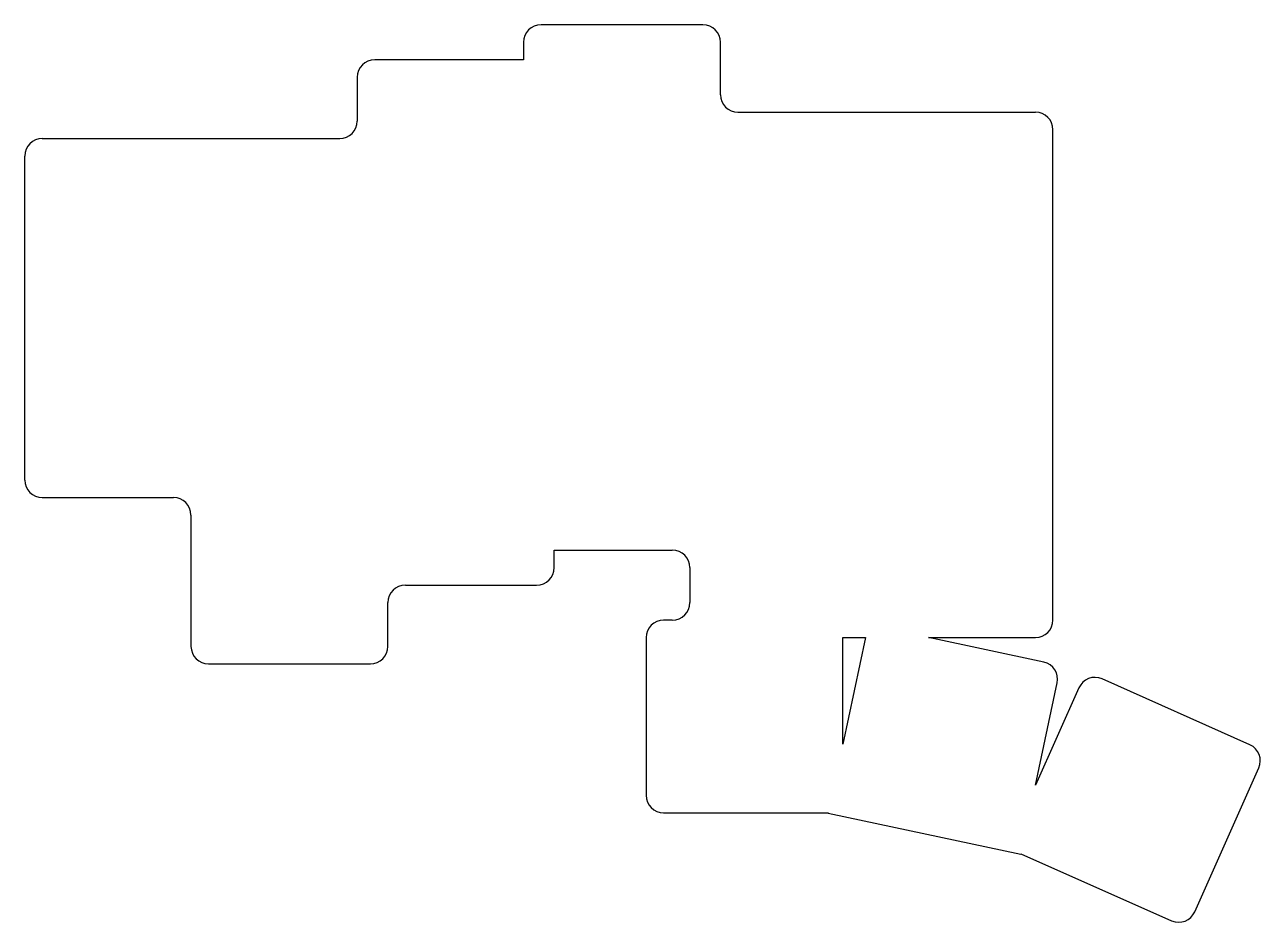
# Model space of a CAD drawing. Header units: millimetres. Extents: x -11 to 130, y -41 to 62.
import ezdxf

# ---------------------------------------------------------------- set-up
doc = ezdxf.new("R2010")
doc.units = ezdxf.units.MM

msp = doc.modelspace()

# ---------------------------------------------------------------- linework, layer by layer
for p, q in [((66.25, 62), (47.75, 62)), ((45.75, 60), (45.75, 58)), ((68.25, 54), (68.25, 60)), ((45.75, 58), (28.75, 58)), ((26.75, 56), (26.75, 51)), ((70.25, 52), (104.25, 52)), ((106.25, -6), (106.25, 50)), ((-9.25, 49), (24.75, 49)), ((-11.25, 10), (-11.25, 47)), ((-9.25, 8), (5.75, 8)), ((7.75, 6), (7.75, -9)), ((49.25, 0), (49.25, 2)), ((49.25, 2), (62.75, 2)), ((64.75, 0), (64.75, -4)), ((32.25, -2), (47.25, -2)), ((30.25, -9), (30.25, -4)), ((62.75, -6), (61.75, -6)), ((59.75, -8), (59.75, -26)), ((82.25, -8), (84.84, -8)), ((82.25, -20.17), (82.25, -8)), ((84.84, -8), (82.25, -20.17)), ((92.01, -8), (104.25, -8)), ((105.2, -10.8), (92.01, -8)), ((9.75, -11), (28.25, -11)), ((104.26, -24.85), (106.74, -13.18)), ((109.21, -13.73), (104.26, -24.85)), ((128.75, -20.24), (111.85, -12.72)), ((122.44, -39.33), (129.76, -22.88)), ((61.75, -28), (80.59, -28)), ((80.59, -28), (80.57, -28.06)), ((80.57, -28.06), (102.58, -32.74)), ((102.58, -32.74), (102.59, -32.68)), ((102.59, -32.68), (119.8, -40.34))]:
    msp.add_line(p, q)
for centre, start, end in [((47.75, 60), 90, 180), ((66.25, 60), 0, 90), ((28.75, 56), 90, 180), ((70.25, 54), 180, 270), ((24.75, 51), 270, 0), ((104.25, 50), 0, 90), ((-9.25, 47), 90, 180), ((-9.25, 10), 180, 270), ((5.75, 6), 0, 90), ((62.75, 0), 0, 90), ((47.25, 0), 270, 0), ((32.25, -4), 90, 180), ((62.75, -4), 270, 0), ((61.75, -8), 90, 180), ((104.25, -6), 270, 0), ((9.75, -9), 180, 270), ((28.25, -9), 270, 0), ((104.78, -12.76), 348, 78), ((111.04, -14.54), 66, 156), ((127.94, -22.07), 336, 66), ((61.75, -26), 180, 270), ((120.62, -38.51), 246, 336)]:
    msp.add_arc(centre, 2, start, end)

doc.saveas('drawing.dxf')
